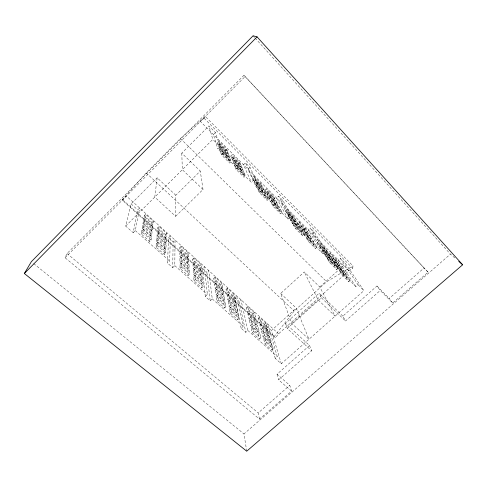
<?xml version="1.0" encoding="UTF-8"?>
<svg xmlns="http://www.w3.org/2000/svg" width="487" height="487" viewBox="0 0 487 487"><rect width="100%" height="100%" fill="white"/><g stroke="black" fill="none" stroke-linecap="round" stroke-linejoin="round"><path stroke-width="0.37" stroke-dasharray="2.44 1.83" d="M175.795 195.257L157.161 177.798L154.781 197.095L175.63 216.325L175.795 195.257L200.285 171.071L181.791 153.137L208.929 125.963L215.455 132.531L220.087 146.69L217.817 148.931L251.316 182.357L254.951 178.839L253.733 176.282L252.363 177.609L259.547 184.81L260.849 187.483L262.243 186.15L260.916 183.489L253.733 176.282M172.696 267.661L174.796 265.646L175.04 240.054L173.153 241.887L172.696 267.661L167.546 263.102L168.532 237.711L170.42 235.878L169.646 261.075L167.546 263.102M165.702 253.051L165.89 249.131L157.751 241.862L156.345 243.226L155.998 247.067L164.277 254.427L165.702 253.051L157.423 245.679L157.751 241.862M165.976 247.347L166.158 243.616L158.214 236.487L156.844 237.826L156.51 241.479L164.588 248.699L165.976 247.347L157.898 240.121L158.214 236.487M166.237 241.917L166.408 238.356L158.652 231.362L157.313 232.67L156.997 236.158L164.88 243.232L166.237 241.917L158.354 234.831L158.652 231.362M166.651 233.328L165.349 234.606L165.166 238.021L166.487 236.731L166.651 233.328L159.072 226.473L157.764 227.752L157.459 231.082L158.786 229.779L159.072 226.473M164.277 254.427L164.49 250.488L165.89 249.131M164.588 248.699L164.789 244.943L166.158 243.616M164.88 243.232L165.075 239.653L166.408 238.356M352.783 268.38L352.965 265.902L205.143 116.314L180.397 138.503L146.246 172.915L122.024 199.974L274.004 336.767L275.654 337.54L278.582 333.802L348.917 270.705L352.783 268.38L204.071 118.207L205.143 116.314M151.134 240.073L151.567 236.335L143.263 228.92L141.857 230.308L141.254 233.961L149.704 241.473L151.134 240.073L142.685 232.555L143.263 228.92M151.761 234.631L152.175 231.069L144.079 223.801L142.703 225.164L142.131 228.64L150.367 236L151.761 234.631L143.525 227.265L144.079 223.801M152.364 229.45L152.76 226.053L144.852 218.931L143.513 220.258L142.965 223.576L151.007 230.789L152.364 229.45L144.329 222.224L144.852 218.931M153.314 221.262L152.005 222.553L151.609 225.816L152.936 224.507L153.314 221.262L145.595 214.274L144.28 215.577L143.756 218.742L145.089 217.421L145.595 214.274M149.704 241.473L150.16 237.711L151.567 236.335M150.367 236L150.806 232.421L152.175 231.069M151.007 230.789L151.42 227.374L152.76 226.053M133.158 232.676L135.283 230.576L139.672 208.034L137.766 209.934L133.158 232.676L125.67 226.053L131.094 203.907L157.161 177.798M342.842 316.13L319.088 293.217L285.467 323.429L309.537 345.52L277.036 374.199L289.789 385.345L291.555 391.14L259.468 419.094L65.063 257.733L67.011 253.526L243.95 75.29L428.097 272.172L392.668 303.036L380.256 290.447L376.981 286.009L342.842 316.13L345.526 321.006L380.256 290.447M274.004 336.767L294.209 310.992L326.686 281.754L352.965 265.902M122.024 199.974L122.864 199.926L126.376 195.999L278.582 333.802M65.063 257.733L245.217 76.422M215.455 132.531L213.434 134.546L217.817 148.931M125.67 226.053L212.795 139.392L208.929 125.963M217.652 142.825L219.04 141.449L226.589 149.028L227.392 151.195L225.986 152.583L225.207 150.398L217.652 142.825L218.31 144.901L219.722 143.501L219.04 141.449M218.626 145.893L220.051 144.481L227.776 152.23L228.616 154.501L227.173 155.919L219.32 148.066L218.626 145.893L226.358 153.624L227.173 155.919M142.965 223.576L144.329 222.224M219.32 148.066L220.769 146.636L220.051 144.481M219.649 149.107L221.11 147.664L221.865 149.929L229.901 157.971L228.421 159.426L227.563 157.015L219.649 149.107L220.38 151.396L221.865 149.929M142.131 228.64L143.525 227.265M220.727 152.492L222.224 151.013L230.327 159.109L231.252 161.617L229.736 163.108L221.494 154.896L220.727 152.492L228.835 160.576L229.736 163.108M225.207 150.398L226.589 149.028M141.254 233.961L142.685 232.555M221.494 154.896L223.016 153.393L222.224 151.013M226.358 153.624L227.776 152.23M227.563 157.015L229.018 155.584L212.795 139.392M230.832 156.035L232.22 154.677L239.628 162.116L240.633 164.472L239.227 165.842L238.246 163.462L230.832 156.035L231.702 158.305L242.666 169.245L243.774 171.838L242.295 173.269L241.217 170.657L233.456 162.902L234.911 161.483L235.891 163.955L243.774 171.838M228.835 160.576L230.327 159.109M231.702 158.305L233.109 156.924L232.22 154.677M232.116 159.389L233.535 158.001L241.114 165.598L242.161 168.064L240.724 169.464L233.023 161.769L232.116 159.389L239.695 166.974L240.724 169.464M175.63 216.325L203.024 189.504L200.285 171.071M156.997 236.158L158.354 234.831M233.023 161.769L234.466 160.357L233.535 158.001M156.51 241.479L157.898 240.121M235.891 163.955L234.411 165.403L233.456 162.902M234.868 166.597L236.359 165.142L244.297 173.08L245.46 175.801L243.95 177.268L235.872 169.22L234.868 166.597L242.812 174.516L243.95 177.268M238.246 163.462L239.628 162.116M155.998 247.067L157.423 245.679M235.872 169.22L237.388 167.741L236.359 165.142M239.695 166.974L241.114 165.598M288.036 219.004L276.61 198.039L278.588 196.164L290.252 216.928L288.036 219.004L256.332 187.361L258.567 185.212L249.995 167.345L245.485 162.804L243.488 164.752L251.316 182.357M241.217 170.657L242.666 169.245M249.995 167.345L247.999 169.281L256.332 187.361M242.812 174.516L244.297 173.08M179.794 247.652L181.097 246.398L188.451 253.051L188.627 256.704L187.312 257.97L187.154 254.299L179.794 247.652L179.837 251.237L181.158 249.965L181.097 246.398M179.855 252.948L181.188 251.669L188.706 258.451L188.889 262.268L187.544 263.558L179.898 256.704L179.855 252.948L187.385 259.717L187.544 263.558M254.129 181.414L255.535 180.056L262.877 187.416L264.264 190.198L262.834 191.561L255.377 184.11L254.129 181.414L261.47 188.761L262.834 191.561M179.898 256.704L181.249 255.407L181.188 251.669M255.377 184.11L256.807 182.735L255.535 180.056M179.922 258.494L181.28 257.191L188.974 264.094L189.169 268.1L187.787 269.414L179.965 262.426L179.922 258.494L187.623 265.391L187.787 269.414M255.979 185.401L257.422 184.013L258.761 186.825L266.383 194.447L264.922 195.841L263.485 192.907L255.979 185.401L257.294 188.232L258.761 186.825M187.154 254.299L188.451 253.051M259.547 184.81L260.916 183.489M179.965 262.426L181.347 261.099L181.28 257.191M179.983 264.307L181.377 262.968L189.26 270.011L189.455 274.205L188.043 275.551L180.032 268.428L179.983 264.307L187.866 271.332L188.043 275.551M257.921 189.589L259.401 188.171L267.077 195.847L268.605 198.909L267.107 200.34L259.303 192.56L257.921 189.589L265.604 197.247L267.107 200.34M187.385 259.717L188.706 258.451M261.47 188.761L262.877 187.416M180.032 268.428L181.45 267.077L181.377 262.968M259.303 192.56L260.807 191.123L259.401 188.171M192.645 259.254L193.936 258.019L201.161 264.557L201.527 268.349L200.218 269.591L199.871 265.78L192.645 259.254L192.882 262.986L194.191 261.732L193.936 258.019M264.904 190.173L266.273 188.865L273.323 195.951L274.826 198.775L273.444 200.09L271.959 197.247L264.904 190.173L266.286 192.925L277.882 204.497L279.538 207.602L278.083 208.978L276.452 205.855L269.086 198.495L270.516 197.125L272.063 200.127L279.538 207.602M187.623 265.391L188.974 264.094M263.485 192.907L264.928 191.531L253.557 180.184L245.485 162.804M266.286 192.925L267.673 191.598L266.273 188.865M192.992 264.764L194.319 263.504L201.703 270.157L202.087 274.126L200.747 275.399L193.242 268.666L192.992 264.764L200.382 271.411L200.747 275.399M266.943 194.24L268.343 192.901L275.551 200.127L277.127 203.085L275.709 204.43L268.392 197.119L266.943 194.24L274.151 201.448L275.709 204.43M187.866 271.332L189.26 270.011M265.604 197.247L267.077 195.847M193.242 268.666L194.587 267.387L194.319 263.504M268.392 197.119L269.816 195.762L268.343 192.901M193.357 270.535L194.715 269.244L202.269 276.026L202.671 280.177L201.295 281.474L193.619 274.619L193.357 270.535L200.918 277.304L201.295 281.474M199.871 265.78L201.161 264.557M271.959 197.247L273.323 195.951M193.619 274.619L194.995 273.31L194.715 269.244M272.063 200.127L270.602 201.515L269.086 198.495M193.741 276.573L195.129 275.258L202.86 282.162L203.28 286.52L201.874 287.841L194.015 280.859L193.741 276.573L201.478 283.471L201.874 287.841M271.326 202.957L272.799 201.563L280.329 209.087L282.064 212.344L280.573 213.75L272.921 206.129L271.326 202.957L278.862 210.469L280.573 213.75M205.301 296.516L202.489 268.367L204.351 266.596L207.383 294.568L205.301 296.516L210.189 300.838L212.265 298.902L208.759 270.583L206.896 272.349L210.189 300.838M200.382 271.411L201.703 270.157M274.151 201.448L275.551 200.127M194.015 280.859L195.421 279.52L195.129 275.258M272.921 206.129L274.418 204.71L272.799 201.563M200.918 277.304L202.269 276.026M276.452 205.855L277.882 204.497M282.88 200.492L280.908 202.355L292.784 223.74L294.994 221.676L282.88 200.492L278.588 196.164M201.478 283.471L202.86 282.162M278.862 210.469L280.329 209.087M213.775 278.339L215.065 277.127L222.078 283.477L222.754 287.5L221.451 288.712L220.794 284.676L213.775 278.339L214.329 282.302L215.631 281.078L215.065 277.127M285.522 210.841L286.88 209.562L293.722 216.429L295.518 219.527L294.142 220.812L292.364 217.695L285.522 210.841L287.202 213.866L299.158 225.798L297.74 227.119L299.688 230.54L301.13 229.2L293.892 221.962L292.03 218.663L290.605 219.996L292.45 223.314L322.844 253.733L325.024 251.736L310.134 227.953L308.18 229.761L322.844 253.733M287.202 213.866L288.584 212.569L286.88 209.562M214.59 284.195L215.905 282.959L223.07 289.418L223.777 293.618L222.443 294.86L215.169 288.334L214.59 284.195L221.762 290.642L222.443 294.86M289.394 214.006L291.177 217.159L298.257 224.251L296.851 225.566L289.765 218.48L288.006 215.309L289.394 214.006L296.376 221.007L305.081 235.921L306.524 234.588L304.472 231.118L303.054 232.433L310.061 239.427L312.185 243.013L313.622 241.692L311.473 238.125L299.316 225.992L300.692 224.714L298.817 221.548L297.466 222.809L304.192 229.541L306.128 232.816L307.498 231.544L305.538 228.293L298.817 221.548M215.169 288.334L216.502 287.087L215.905 282.959M289.765 218.48L291.177 217.159M220.794 284.676L222.078 283.477M292.364 217.695L293.722 216.429M215.443 290.313L216.788 289.053L224.111 295.627L224.854 300.029L223.49 301.289L216.051 294.647L215.443 290.313L222.772 296.875L223.49 301.289M216.051 294.647L217.415 293.375L216.788 289.053M292.45 223.314L293.892 221.962M221.762 290.642L223.07 289.418M296.851 225.566L294.994 222.303L296.376 221.007M216.338 296.717L217.713 295.432L225.201 302.129L225.974 306.731L224.58 308.021L216.971 301.258L216.338 296.717L223.831 303.401L224.58 308.021M302.658 235.757L295.262 228.385L293.326 224.903L294.787 223.539L302.074 230.82L300.619 232.171L302.658 235.757L304.144 234.387L296.747 227.003L294.787 223.539M226.029 289.4L227.307 288.207L234.198 294.446L235.051 298.598L233.754 299.797L232.926 295.627L226.029 289.4L226.759 293.497L228.056 292.285L227.307 288.207M216.971 301.258L218.371 299.962L217.713 295.432M295.262 228.385L296.747 227.003M222.772 296.875L224.111 295.627M227.106 295.451L228.415 294.233L235.452 300.576L236.341 304.911L235.014 306.134L227.867 299.724L227.106 295.451L234.15 301.782L235.014 306.134M301.581 226.224L300.199 227.508L307.06 234.375L309.087 237.796L310.493 236.499L308.435 233.096L301.581 226.224L303.541 229.541L310.493 236.499M223.831 303.401L225.201 302.129M227.867 299.724L229.2 298.494L228.415 294.233M303.541 229.541L302.135 230.844L309.087 237.796M232.926 295.627L234.198 294.446M304.192 229.541L305.538 228.293M228.233 301.77L229.572 300.528L236.767 306.98L237.693 311.516L236.335 312.764L229.03 306.244L228.233 301.77L235.428 308.21L236.335 312.764M241.15 328.232L234.886 297.624L236.737 295.913L243.202 326.357L241.15 328.232L245.795 332.341L247.846 330.478L240.943 299.724L239.099 301.423L245.795 332.341M229.03 306.244L230.394 304.984L229.572 300.528M234.15 301.782L235.452 300.576M307.06 234.375L308.435 233.096M229.414 308.381L230.783 307.114L238.137 313.677L239.105 318.425L237.717 319.697L230.248 313.062L229.414 308.381L236.767 314.937L237.717 319.697M306.049 237.589L307.504 236.25L314.651 243.39L316.903 247.128L315.43 248.48L308.174 241.248L306.049 237.589L313.202 244.724L315.43 248.48M314.231 232.08L312.277 233.882L327.343 258.226L329.522 256.241L314.231 232.08L310.134 227.953M235.428 308.21L236.767 306.98M310.061 239.427L311.473 238.125M230.248 313.062L231.642 311.777L230.783 307.114M308.174 241.248L309.653 239.884L307.504 236.25M236.767 314.937L238.137 313.677M313.202 244.724L314.651 243.39M246.434 307.833L247.706 306.664L254.403 312.721L255.535 317.08L254.244 318.255L253.13 313.884L246.434 307.833L247.457 312.137L248.747 310.956L247.706 306.664M317.354 242.733L318.693 241.503L325.213 248.047L327.447 251.554L326.083 252.79L323.879 249.271L317.354 242.733L319.478 246.172L343.664 270.352L346.263 274.333L344.845 275.605L342.27 271.606L335.61 264.952L337.004 263.686L339.512 267.582L346.263 274.333M319.478 246.172L320.836 244.924L327.447 251.554M247.944 314.188L249.241 313.001L256.077 319.155L257.258 323.703L255.937 324.902L249.009 318.687L247.944 314.188L254.78 320.336L255.937 324.902M320.489 247.81L321.858 246.556L328.506 253.222L330.837 256.88L329.449 258.147L322.704 251.408L320.489 247.81L327.136 254.47L329.449 258.147M253.13 313.884L254.403 312.721M323.879 249.271L325.213 248.047M249.009 318.687L250.33 317.481L249.241 313.001M322.704 251.408L324.099 250.135L330.837 256.88M249.514 320.83L250.848 319.618L257.818 325.876L259.054 330.63L257.708 331.848L250.628 325.529L249.514 320.83L256.497 327.075L257.708 331.848M323.764 253.124L325.17 251.84L327.514 255.584L334.392 262.456L332.968 263.747L330.551 259.9L323.764 253.124L326.089 256.88L355.875 286.691L358.03 284.779L340.23 258.287L338.301 260.034L355.875 286.691M280.64 293.472L296.279 308.125L308.959 339.269L291.798 323.447L280.64 293.472L304.272 271.935L319.77 286.965L335.099 316.142L318.114 299.852L304.272 271.935M254.78 320.336L256.077 319.155M327.136 254.47L328.506 253.222M258.128 318.388L259.394 317.238L265.975 323.191L267.266 327.666L265.981 328.822L264.709 324.336L258.128 318.388L259.309 322.814L260.594 321.645L259.394 317.238M328.737 254.147L330.076 252.93L336.48 259.364L338.861 262.998L337.503 264.222L335.147 260.563L328.737 254.147L331.014 257.72L332.371 256.491L330.076 252.93M250.628 325.529L251.98 324.299L250.848 319.618M326.089 256.88L327.514 255.584M251.164 327.769L252.522 326.534L259.644 332.901L260.941 337.875L259.559 339.116L252.327 332.688L251.164 327.769L258.287 334.125L259.559 339.116M327.197 258.676L328.634 257.367L335.555 264.289L338.112 268.3L336.651 269.615L329.626 262.621L327.197 258.676L334.119 265.585L336.651 269.615M256.497 327.075L257.818 325.876M330.551 259.9L331.951 258.627L334.392 262.456M259.875 324.92L261.166 323.745L267.88 329.796L269.226 334.466L267.917 335.64L261.105 329.535L259.875 324.92L266.59 330.959L267.917 335.64M332.097 259.431L333.461 258.189L339.993 264.733L342.477 268.538L341.095 269.786L334.472 263.169L332.097 259.431L338.629 265.963L341.095 269.786M252.327 332.688L253.709 331.434L252.522 326.534M329.626 262.621L331.093 261.294L328.634 257.367M264.709 324.336L265.975 323.191M335.147 260.563L336.48 259.364M261.105 329.535L262.42 328.348L261.166 323.745M334.472 263.169L335.86 261.915L333.461 258.189M275.228 358.383L265.841 325.572L267.667 323.922L277.255 356.581L275.228 358.383L281.291 363.752L363.899 290.654L345.6 263.698L340.23 258.287M258.287 334.125L259.644 332.901M334.119 265.585L335.555 264.289M261.696 331.738L263.023 330.539L269.871 336.687L271.277 341.564L269.938 342.769L262.986 336.56L261.696 331.738L268.55 337.875L269.938 342.769M266.59 330.959L267.88 329.796M338.629 265.963L339.993 264.733M262.986 336.56L264.331 335.348L263.023 330.539M339.512 267.582L338.094 268.867L335.61 264.952M281.291 363.752L271.369 330.563L296.279 308.125M319.77 286.965L345.6 263.698M263.601 338.861L264.952 337.643L271.947 343.889L273.42 348.99L272.05 350.214L264.952 343.907L263.601 338.861L270.602 345.1L272.05 350.214M339.281 270.729L340.711 269.439L347.505 276.232L350.226 280.396L348.771 281.693L341.88 274.826L339.281 270.729L346.074 277.511L348.771 281.693M268.55 337.875L269.871 336.687M342.27 271.606L343.664 270.352M264.952 343.907L266.328 342.671L264.952 337.643M341.88 274.826L343.341 273.517L340.711 269.439M204.071 118.207L200.425 121.476L348.917 270.705M291.798 323.447L318.114 299.852M291.555 391.14L278.613 379.866L311.656 350.798L287.233 328.451L321.432 297.8L319.088 293.217M270.602 345.1L271.947 343.889M346.074 277.511L347.505 276.232M259.468 419.094L258.213 412.946L289.789 385.345M392.668 303.036L389.223 298.44L424.031 268.014L428.097 272.172M246.726 451.193L243.969 433.917L450.438 254.129L455.99 258.974M33.706 263.619L243.969 433.917M67.011 253.526L258.213 412.946M135.283 230.576L169.646 261.075M174.796 265.646L207.383 294.568M212.265 298.902L243.202 326.357M247.846 330.478L277.255 356.581M141.857 230.308L150.16 237.711M156.345 243.226L164.49 250.488M181.45 267.077L189.455 274.205M195.421 279.52L203.28 286.52M218.371 299.962L225.974 306.731M231.642 311.777L239.105 318.425M253.709 331.434L260.941 337.875M266.328 342.671L273.42 348.99M142.703 225.164L150.806 232.421M156.844 237.826L164.789 244.943M181.347 261.099L189.169 268.1M194.995 273.31L202.671 280.177M217.415 293.375L224.854 300.029M230.394 304.984L237.693 311.516M251.98 324.299L259.054 330.63M264.331 335.348L271.277 341.564M181.249 255.407L188.889 262.268M194.587 267.387L202.087 274.126M216.502 287.087L223.777 293.618M229.2 298.494L236.341 304.911M250.33 317.481L257.258 323.703M262.42 328.348L269.226 334.466M122.864 199.926L275.654 337.54M143.513 220.258L151.42 227.374M157.313 232.67L165.075 239.653M144.28 215.577L152.005 222.553M157.764 227.752L165.349 234.606M131.094 203.907L137.766 209.934M168.532 237.711L173.153 241.887M202.489 268.367L206.896 272.349M234.886 297.624L239.099 301.423M265.841 325.572L271.369 330.563M145.089 217.421L152.936 224.507M158.786 229.779L166.487 236.731M181.158 249.965L188.627 256.704M194.191 261.732L201.527 268.349M215.631 281.078L222.754 287.5M228.056 292.285L235.051 298.598M248.747 310.956L255.535 317.08M260.594 321.645L267.266 327.666M146.246 172.915L294.209 310.992M203.024 189.504L182.345 169.677L181.791 153.137M321.432 297.8L345.526 321.006M180.397 138.503L326.686 281.754M306.524 234.588L313.622 241.692M290.605 219.996L297.74 227.119M223.016 153.393L231.252 161.617M237.388 167.741L245.46 175.801M260.807 191.123L268.605 198.909M274.418 204.71L282.064 212.344M309.653 239.884L316.903 247.128M331.093 261.294L338.112 268.3M343.341 273.517L350.226 280.396M293.326 224.903L300.619 232.171M219.722 143.501L227.392 151.195M233.109 156.924L240.633 164.472M254.951 178.839L262.243 186.15M267.673 191.598L274.826 198.775M288.584 212.569L295.518 219.527M300.692 224.714L307.498 231.544M332.371 256.491L338.861 262.998M220.769 146.636L228.616 154.501M234.466 160.357L242.161 168.064M256.807 182.735L264.264 190.198M269.816 195.762L277.127 203.085M335.86 261.915L342.477 268.538M358.03 284.779L363.899 290.654M288.006 215.309L294.994 222.303M376.981 286.009L389.223 298.44M243.95 75.29L424.031 268.014M253.07 35.807L254.598 37.499M255.109 38.059L450.438 254.129M264.928 191.531L266.383 194.447M309.537 345.52L311.656 350.798M229.018 155.584L229.901 157.971M285.467 323.429L287.233 328.451M277.036 374.199L278.613 379.866"/><path stroke-width="0.73" d="M24.35 273.511L31.345 261.702L253.07 35.807L257.063 36.866L462.65 264.788L246.726 451.193L24.35 273.511L257.063 36.866M458.766 261.397L462.65 264.788"/></g></svg>
